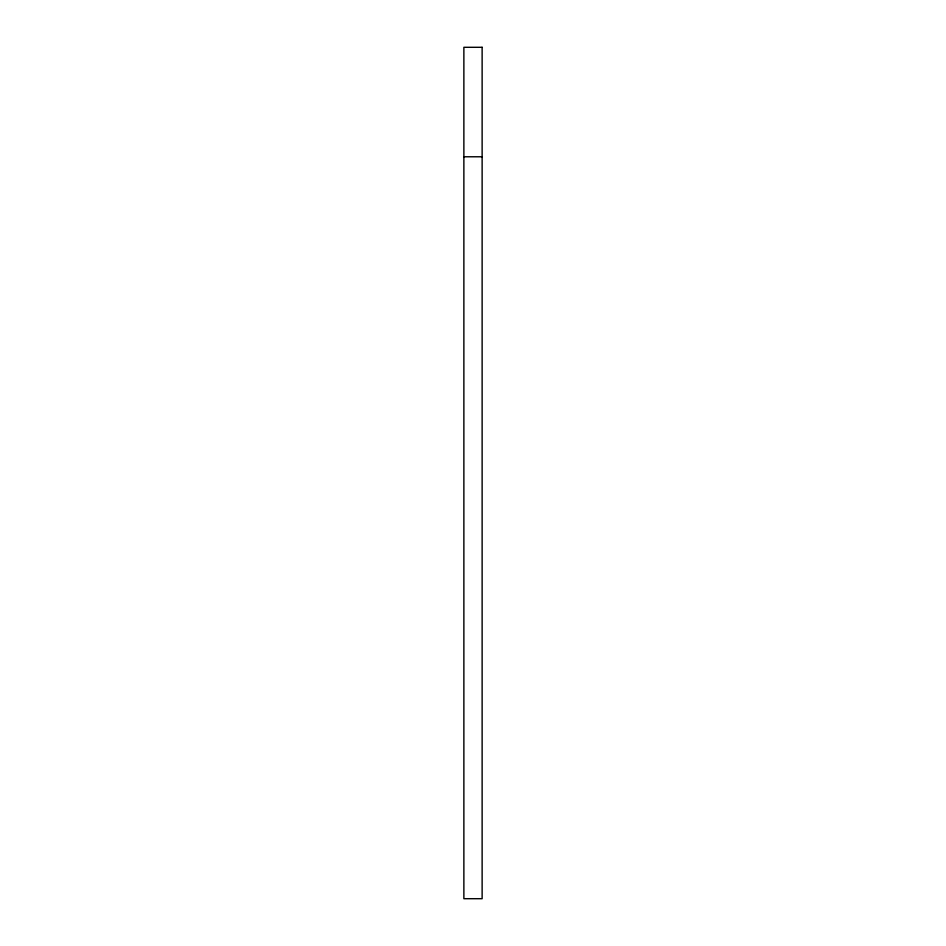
<?xml version="1.0" encoding="UTF-8"?>
<svg xmlns="http://www.w3.org/2000/svg" width="946" height="946" viewBox="0 0 946 946"><rect width="100%" height="100%" fill="white"/><g stroke="black" fill="none" stroke-linecap="round" stroke-linejoin="round"><path stroke-width="1.42" d="M463.871 156.776L482.129 156.776M482.129 47.3L463.871 47.3L463.871 898.7L482.129 898.7L482.129 47.3"/></g></svg>
